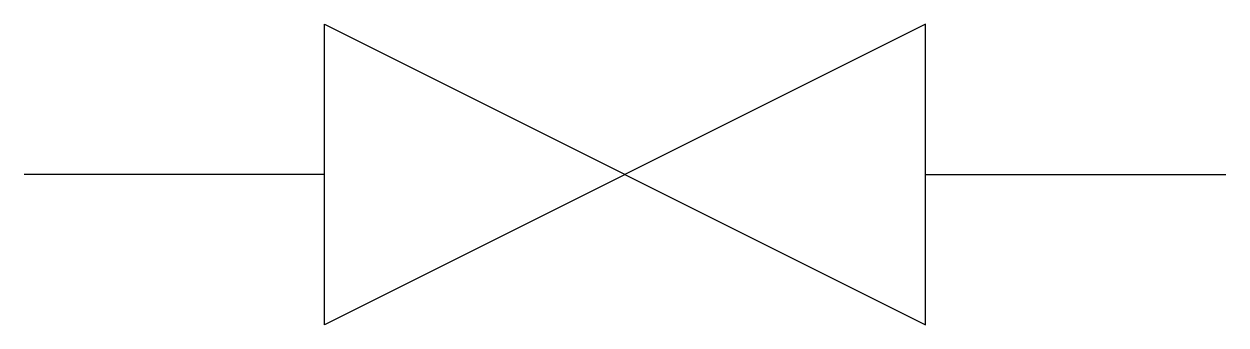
# Model space of a CAD drawing. Header units: millimetres. Extents: x 0 to 20, y -2.5 to 2.5.
import ezdxf

# ---------------------------------------------------------------- set-up
doc = ezdxf.new("R2010")
doc.units = ezdxf.units.MM
doc.linetypes.add('K5LT_BASIC', pattern=[0])

msp = doc.modelspace()

# ---------------------------------------------------------------- linework, layer by layer
at = {"color": 1, "linetype": 'K5LT_BASIC'}
for p, q in [((5, 0), (5, 2.5)), ((5, 2.5), (15, -2.5)), ((15, 2.5), (5, -2.5)), ((15, -2.5), (15, 2.5)), ((5, 0), (0, 0)), ((5, -2.5), (5, 0)), ((15, 0), (20, 0))]:
    msp.add_line(p, q, dxfattribs=at)

doc.saveas('drawing.dxf')
